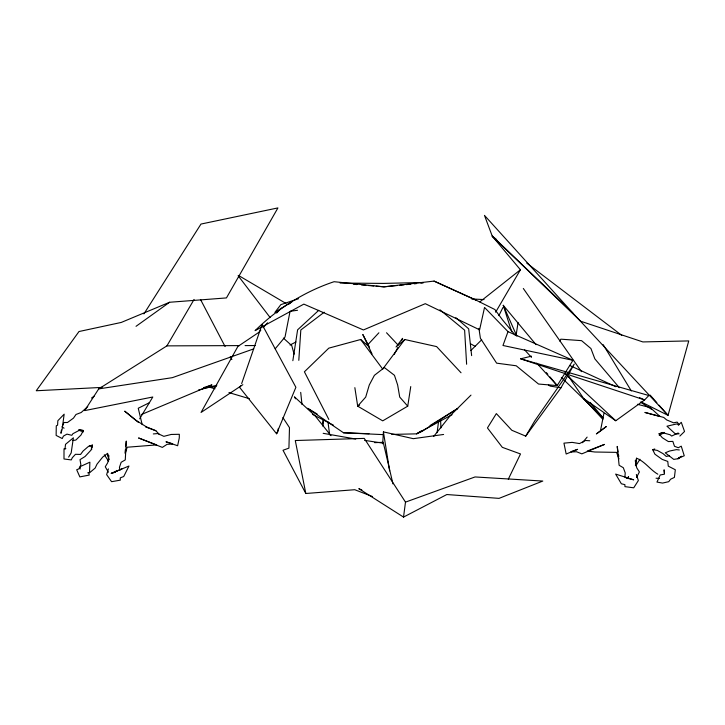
<?xml version="1.0" encoding="UTF-8"?>
<svg xmlns="http://www.w3.org/2000/svg" width="725" height="725" viewBox="0 0 725 725"><rect width="100%" height="100%" fill="white"/><g stroke="black" fill="none" stroke-linecap="round" stroke-linejoin="round"><path stroke-width="1.09" d="M298.809 360.334L300.812 330.002L324.22 312.212M80.122 469.048L80.303 466.556L89.873 462.188L89.528 472.365L87.725 472.845M443.6 434.465L413.304 438.679L383.425 431.882L382.709 443.763M624.859 477.186L625.24 472.927L623.31 467.725L619.114 465.269L617.211 446.419L618.081 452.01M322.634 425.756L323.178 420.201M125.072 452.59L125.407 449.446M125.733 446.31L126.286 441.072L125.271 459.904L121.166 462.278L119.444 467.335L119.87 470.407M64.996 448.993L65.522 444.325L73.388 437.8L71.177 452.889L68.621 457.094M322.707 425.847L323.495 419.34M361.884 490.037L358.812 488.65L403.526 517.088L405.493 502.126L364.267 438.389L295.283 440.528L305.814 493.489L354.733 489.719L372.568 496.562M437.103 432.662L438.543 421.642M61.426 430.034L60.963 433.287L62.123 429.427L64.153 414.174L57.837 420.727L57.583 425.203L56.278 425.802L56.133 435.426L62.232 438.534L63.438 436.087L66.954 434.13L71.82 435.308L72.908 433.704L79.723 430.088L83.302 430.505L83.438 431.864L78.527 430.215M278.337 428.412L277.838 431.756L276.578 433.767L239.694 387.476L240.936 385.691M354.851 387.657L357.688 406.163L382.718 420.853L407.74 406.163L410.749 386.57M292.846 360.688L297.612 329.83L318.755 310.309M516.046 335.639L518.076 322.48M635.381 465.414L636.568 458.209C645.114 461.635 650.198 469.8 657.82 474.186M108.949 455.699L107.726 462.731L105.261 466.773L108.397 472.247M108.387 468.876L106.638 474.63L111.578 481.69L120.323 480.149L120.241 477.866L123.721 476.515L128.977 466.012L111.26 473.407L115.52 472.12M635.535 463.483L636.568 458.209M600.427 430.967L606.317 426.545L596.358 433.922L600.427 430.967L603.925 413.377M65.866 448.648L64.017 448.784L63.99 458.988L71.267 459.913L72.346 457.665L75.472 454.303L80.566 454.439L83.094 451.022L88.097 446.7L92.32 445.05L91.078 450.044L85.052 456.514L80.013 459.623L80.883 464.87L78.862 468.876L76.687 469.755L79.85 476.896L89.22 475.083L88.894 473.334L95.147 468.078L96.987 464.181L102.705 457.067L107.527 453.388L109.058 459.813M628.013 478.563L628.557 476.615L627.959 477.53L626.119 477.902L633.686 479.823L615.625 474.077L621.361 483.774L624.896 484.644L624.932 486.638L633.722 487.816L638.353 480.548L636.342 474.467M125.18 453.623L127.192 447.225L156.636 444.905L138.547 437.963L162.346 447.397L167.103 444.307L172.496 444.081M241.661 383.588L262.069 324.492L295.891 387.295L276.578 433.767M397.409 285.496L383.978 286.828L334.08 281.708C304.482 291.522 277.322 308.787 255.073 330.654L303.847 304.119L363.415 329.957L425.285 303.684L479.606 329.812L484.536 307.445L507.998 331.642L502.969 345.49L572.967 360.298L557.199 385.591L538.53 384.042L516.218 365.772L496.634 363.162L480.403 338.267L478.917 328.389M62.558 425.657L63.999 422.503L67.488 422.503L73.488 418.108L75.998 414.473L81.209 412.489L87.752 406.589M508.307 479.198L520.505 453.959L502.334 447.343L487.445 427.931L496.353 413.594L511.823 430.278L525.725 436.133L560.969 387.803L574.236 364.113L534.724 420.917L525.725 436.133M498.873 315.629L502.896 307.572M636.496 477.512L639.396 471.93L636.749 467.824L635.236 460.638M394.255 354.38L397.925 347.357M401.596 340.342L402.638 338.33L396.049 346.976L404.749 339.508L436.613 346.595L461.037 372.768M139.653 418.823L152.803 397.001L84.68 410.604L98.718 388.89L166.922 345.87L194.083 299.461M495.619 312.212L520.423 269.772L492.248 236.132L484.463 215.379L572.85 313.037L668.042 415.362L688.75 340.922L642.867 341.928L580.616 321.211L492.248 236.132L496.67 239.594M559.7 341.049L560.842 339.173L581.568 340.65L590.929 348.526L594.853 358.875L619.34 387.694M635.87 465.822L639.939 459.242M143.922 313.898L200.979 224.061L277.929 207.912L226.445 297.921L169.596 302.262L121.238 322.444L78.989 331.533L36.25 390.757L102.107 387.395M404.749 339.508L382.709 369.097L360.678 339.508L328.815 348.145L304.4 371.798L328.824 419.431M433.74 436.368L450.352 415.525L470.987 395.116M582.474 442.721L587.123 437.112M275.183 348.816L285.025 337.016L290.063 311.297L297.531 310.264M260.837 330.102L258.571 332.539L237.891 346.441L201.052 412.452L242.848 384.685M263.093 327.664L267.607 322.797M276.642 313.046L281.155 308.179M368.146 344.357L378.876 332.793M470.824 350.547L481.708 339.753M679.86 436.06L684.536 431.484L681.283 422.322L678.301 425.176M288.958 304.119L292.365 301.355L274.893 312.421L280.847 304.636L298.455 298.763M479.877 301.863L520.423 269.772M679.343 449.971L676.416 449.636L669.528 451.041L665.251 452.826L673.761 459.396L678.455 458.626L681.527 456.27L678.337 458.155M91.531 398.043L94.187 396.122M572.279 380.87L568.69 376.565L583.707 398.578L615.752 420.754L644.588 399.955L648.839 395.524L520.65 358.821L531.407 356.174M136.028 326.322L169.596 302.262M421.379 430.895L416.585 433.849L391.745 434.411M429.998 425.575L457.783 408.429L421.95 431.42L416.585 433.849L452.11 414.691M359.618 405.021L357.688 406.163L365.708 397.083L369.261 385.038L374.381 375.351L384.386 367.575L394.463 375.314L397.644 384.984L399.72 397.083L407.74 406.163M659.252 435.344L664.553 432.426M403.526 517.088L446.827 494.532L499.045 498.374L542.789 481.056L475.047 476.95L405.493 502.126M290.045 345.009L295.954 341.992M149.305 402.747L138.248 408.248L142.191 424.66M678.183 432.97L671.649 436.069L670.19 434.792L662.632 432.671L659.025 433.84L662.297 437.719L668.359 441.561L672.836 441.389L674.495 446.301L678.319 447.724L681.246 446.165L684.255 455.771L678.491 458.218M111.26 473.407L122.054 468.83M141.556 414.464L211.936 384.893L203.462 387.703M253.696 348.888L172.369 377.653L98.718 388.89M659.025 433.84L663.112 432.408M571.064 451.63L577.626 449.337L566.162 454.013L563.95 443.147L572.134 442.377L579.502 443.573L585.447 440.501L589.787 440.773M664.444 473.153L664.091 469.818L664.399 474.195L660.194 474.975L656.968 482.08L662.541 483.077L668.74 481.681L670.589 479.234L674.404 477.394L675.328 469.764L668.269 466.139L667.779 461.435L662.161 459.378L654.929 454.203L652.681 449.663L654.766 448.974M198.405 390.068L216.857 385.22M669.429 455.708L666.293 456.469L663.094 453.669L657.303 450.406L652.681 449.663M374.653 442.658L383.199 442.313M72.636 440.573L75.862 440.039L80.973 435.054L83.302 430.505L78.953 429.698M515.466 335.439L502.507 319.879L494.885 309.539L476.171 300.213L434.039 281.092L383.978 286.828L376.112 286.167M205.102 387.812L216.295 386.579M399.647 285.269L404.124 284.825M406.362 284.608L410.839 284.164M414.192 283.828L416.431 283.602M420.908 283.158L423.146 282.94M210.821 386.778L208.592 386.978L215.017 388.754M153.31 433.931L157.805 433.559L163.868 436.341L171.154 434.456L179.32 434.293L179.283 437.936L177.625 445.73L165.971 441.77L172.623 443.754M678.301 433.613L675.174 433.74L666.955 426.2L676.561 423.953L679.035 424.732M571.209 451.92L576.611 451.766L581.831 453.859L604.523 444.407L587.295 451.022L594.881 452.01L616.567 452.373L618.96 458.898M423.083 282.505L383.471 283.403L340.125 283.058M166.922 345.87L239.413 345.608M245.077 345.589L255.273 345.553M677.531 458.626L678.455 458.626M317.169 414.029L307.654 408.293L343.478 432.762L368.989 433.74M343.478 432.762L382.709 434.61M656.043 478.228L659.424 478.373M676.362 433.677L679.171 433.804M471.712 298.954L484.037 299.579M353.628 284.272L356.999 284.562M361.494 284.934L365.989 285.315M368.237 285.505L373.855 285.976M355.721 439.042L323.169 433.323M364.584 440.374L383.425 443.211L392.959 483.874M560.969 387.803L550.184 386.108L548.399 384.912M637.429 404.296L650.225 407.568L660.004 416.485L644.888 412.434L663.756 417.437L666.656 419.92L673.616 422.82L677.159 422.104L679.017 424.551M89.238 445.503L91.241 446.093L91.758 449.373M228.937 392.587L249.382 398.687M520.65 358.821L644.588 399.955L639.468 397.599M145.553 426.898L155.875 430.741L159.5 434.619M155.875 430.741L146.387 426.862L135.91 420.255L124.709 411.147L138.23 422.276M476.171 300.213L434.039 281.092M507.998 331.642L572.967 360.298M569.85 365.518L615.924 386.751M641.525 402.103L668.042 415.362L659.088 405.23M312.466 414.356L333.536 425.222M470.471 343.768L475.437 346.441M64.063 428.203L61.888 426.78M238.425 275.409L285.904 303.403M640.32 402.049L651.449 409.244M621.769 335.367L526.776 263.112M439.921 309.792L464.616 330.183L466.619 364.249M360.678 339.508L369.378 347.03L362.808 334.488L367.666 344.719M455.853 317.677L468.667 328.824L471.64 355.622M283.403 338.122L291.767 345.626L294.123 354.181M564.657 373.194L615.752 420.754M492.248 236.132L572.85 313.037M561.349 377.39L598.261 413.232M600.672 415.57L603.073 417.908L590.186 402.402M603.073 417.908L583.707 398.578L602.874 419.358M386.534 332.757L398.034 345.018M524.646 349.903L531.461 357.371M536.763 363.18L557.199 385.591L550.003 376.946M116.263 470.416L116.879 471.114M650.135 395.098L656.85 402.692M511.66 331.678L503.25 305.307L536.092 344.692M546.405 372.623L547.846 374.345M330.999 435.698L315.076 415.815L294.441 396.829L295.501 398.813M238.135 275.727L270.081 317.478M523.323 288.478L581.45 371.671M104.291 454.792L108.587 461.191M282.895 417.609L289.483 427.65L288.922 448.141L283.013 450.252L305.814 493.489M603.2 344.674L631.339 390.974M200.608 299.652L225.113 346.568M230.323 356.546L231.882 359.546M368.635 346.767L372.034 353.936M503.25 305.307L516.862 336.183M107.527 453.388L108.804 459.559M383.425 431.882L389.624 470.869M618.425 454.249L618.778 456.478M327.936 421.624L329.657 434.81M300.703 392.379L301.999 404.55M440.583 420.056L440.936 427.922M92.32 445.05L92.41 447.225"/></g></svg>
